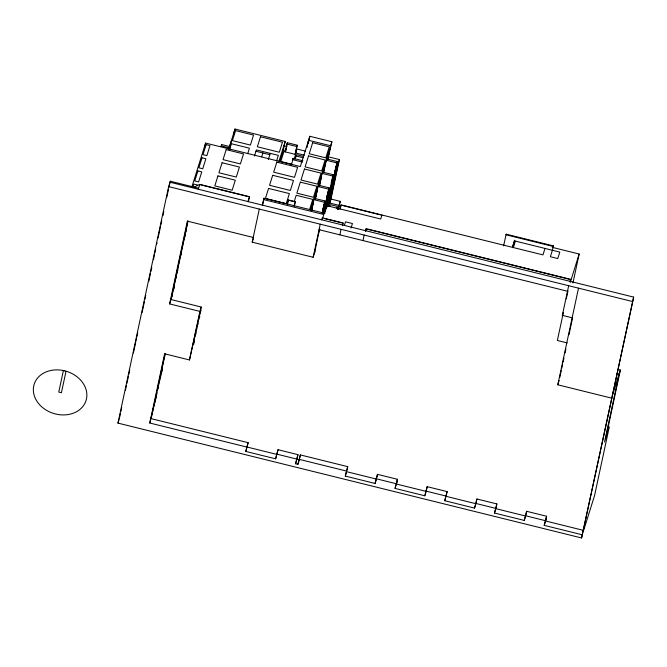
<?xml version="1.0" encoding="UTF-8"?>
<svg xmlns="http://www.w3.org/2000/svg" width="667" height="667" viewBox="0 0 667 667"><rect width="100%" height="100%" fill="white"/><g stroke="black" fill="none" stroke-linecap="round" stroke-linejoin="round"><path stroke-width="1" d="M63.39 370.577L58.779 392.079L61.414 392.73L66.025 371.236M170.01 182.233L633.65 297.098L581.591 537.969L117.959 423.103L168.643 186.618L170.327 181.232L198.608 188.244M119.326 418.726L120.41 413.673M120.844 411.656L121.711 407.612M125.388 390.437L126.472 385.384M126.905 383.367L128.423 376.296M128.856 374.27L129.723 370.235M133.4 353.06L135.785 341.946M136.001 340.937L136.435 338.911M136.868 336.885L137.736 332.841M142.071 312.606L144.456 301.476M144.889 299.458L145.756 295.406M148.741 281.507L150.434 273.578M150.859 271.602L151.809 267.634M154.461 254.794L153.41 259.721L153.718 258.721M154.886 252.818L155.728 248.883M158.087 237.894L160.464 226.78M160.897 224.762L161.764 220.719M162.956 215.633L163.824 211.589M166.75 197.44L168.493 189.328M168.926 187.302L170.327 181.232M169.626 303.91L171.002 299.533L201.259 307.028L199.883 311.406L169.626 303.91L187.369 221.144L253.21 237.452M171.002 299.533L187.877 220.802M171.903 296.331L180.39 256.737M180.724 255.169L184.384 238.086M184.576 237.194L187.744 222.428M173.628 289.495L174.487 285.501M204.786 146.865L205.594 143.08L300.35 166.558L309.838 136.285L331.883 141.746L327.639 160.08M165.116 353.493L151.151 418.643L248.157 442.671L246.79 447.048L149.783 423.02L164.616 353.81L189.478 359.963L201.259 307.028M154.836 402.093L149.783 423.02M164.24 358.212L161.122 372.77L162.289 369.034M221.202 146.573L221.627 144.564L230.215 146.69M229.448 148.257L230.298 144.289M230.215 146.123L231.282 141.162M233.567 135.118L234.417 131.157M234.192 132.816L235.001 129.031L285.193 141.462L283.367 149.983L279.706 161.656M189.478 359.963L199.883 311.406M193.58 344.689L194.43 340.712M248.382 201.751L249.466 196.682L199.817 184.384L194.189 187.11M315.099 251.009L313.14 257.279L252.201 242.179L259.296 209.071M262.289 205.619L263.999 198.232L324.937 213.332M262.49 205.286L263.999 198.232M304.36 155.178L295.514 152.985L297.182 145.181L287.352 142.746L285.268 151.884L286.435 148.149M287.352 142.746L285.684 150.55L282.65 149.8M291.396 165.508L293.071 158.321L302.901 160.755M295.097 154.319L297.182 145.181M295.965 152.735L296.765 148.983L305.611 151.176M287.519 204.002L288.386 199.958L295.323 201.684L294.239 206.728M307.037 147.499L308.588 140.287L330.632 145.748L327.605 159.88M308.296 143.488L309.838 136.285M296.948 459.38L299.258 459.955L297.882 464.332L295.573 463.765L297.957 454.652L278.014 449.708L275.621 458.821L245.848 451.442L246.79 447.048M245.848 451.442L248.157 442.671M311.506 210.097L313.748 199.625L324.537 202.301L324.954 200.967L314.165 198.291M311.572 210.397L313.515 201.317M311.547 210.88L313.623 201.192M315.199 198.899L317.859 186.493L328.656 189.161L329.073 187.827L318.284 185.159M315.249 199.283L317.634 188.186M315.458 198.716L317.734 188.061M319.368 186.143L321.978 173.353L332.775 176.03L333.192 174.696L322.394 172.019M319.568 185.576L321.644 175.888M323.437 172.628L326.096 160.222L336.885 162.89L337.31 161.556L326.513 158.888M323.687 172.445L326.18 160.822M327.555 159.496L330.04 147.874L326.597 158.879M322.161 213.398L324.537 202.301M322.361 213.073L324.954 200.967M313.14 257.279L320.235 224.17M314.507 252.901L319.593 229.173M323.553 212.981L325.246 205.086M328.656 189.161L325.413 204.302L324.445 204.06L322.453 210.43M325.829 202.968L329.073 187.827M323.895 212.823L326.221 201.959M324.921 212.681L329.356 191.954M333.192 174.696L329.531 191.162L328.564 190.929L326.572 197.299M325.563 210.439L326.597 205.611L380.699 219.009L381.958 215.007M326.105 208.571L330.34 188.828M327.472 206.82L328.439 202.309M333.475 178.814L327.013 206.862M336.885 162.89L333.642 178.031L332.683 177.789L331.257 182.341M334.067 176.697L337.31 161.556M329.59 198.391L334.459 175.688M332.558 189.17L327.872 206.395L332.725 188.386L337.594 165.683M338.244 163.24L329.715 203.051L338.969 205.344L338.119 209.313M328.789 206.011L330.974 199.049L339.436 159.555L328.639 156.878M275.621 458.821L278.014 449.708M337.977 209.363L338.377 207.47M338.519 209.28L340.22 201.342L330.974 199.049M340.237 208.879L341.095 204.886L512.398 247.324L514.616 240.253M339.862 234.842L341.045 229.331M342.454 225.704L343.046 222.945L322.228 217.792L321.602 219.793M295.573 463.765L297.957 454.652M297.882 464.332L300.342 454.911L347.757 466.658L345.298 476.08L375.079 483.458L376.446 479.081L346.673 471.702M299.475 458.946L300.342 454.911M362.998 240.579L364.174 235.059M365.583 231.441L366.175 228.681L570.677 279.34L570.085 282.099M345.298 476.08L347.757 466.658M375.079 483.458L377.464 474.354L397.415 479.29L396.398 484.025L426.18 491.396L427.188 486.668L447.14 491.612L444.756 500.717L474.529 508.096L475.904 503.718L446.123 496.34M376.655 478.131L377.464 474.354M425.905 492.279L424.804 495.781L395.031 488.402L397.415 479.29M424.804 495.781L427.188 486.668M444.756 500.717L447.14 491.612M503.61 245.873L506.178 234.175L553.393 245.873L552.393 250.267M513.073 247.165L514.424 240.862L559.796 252.101L557.77 258.563L550.367 256.728L552.584 249.658M474.529 508.096L476.922 498.991L496.865 503.935L495.856 508.663L525.629 516.041L526.647 511.306L546.59 516.25L545.581 520.977L583.642 530.415L594.564 495.573L609.296 426.847L604.552 441.988L619.109 374.045L617.117 373.545M476.105 502.776L476.922 498.991M525.354 516.917L524.262 520.418L494.48 513.04L496.865 503.935M572.153 317.792L562.323 315.358L568.676 285.718M563.256 313.015L557.379 340.462L567.208 342.896M566.275 298.924L568.001 290.879M572.953 282.95L579.156 254.019L552.201 247.34M524.262 520.418L526.647 511.306M611.564 398.124L557.787 384.801L578.506 288.152M559.813 377.38L561.339 370.268M561.772 368.251L562.64 364.182M563.073 362.173L563.948 358.087M565.032 353.043L565.908 348.949M568.951 334.767L572.653 317.475M582.274 534.792L544.205 525.363L546.59 516.25M581.591 537.969L633.65 297.098M605.803 437.977L620.368 370.035L618.376 369.543M156.787 243.955L157.095 242.955M191.929 186.702L205.594 143.08M117.959 423.103L119.051 419.601M192.938 186.793L193.797 184.067L197.649 185.017M198.291 189.245L199.817 184.384M185.601 232.408L186.435 229.74M184.667 237.194L185.226 235.418M180.665 255.853L181.224 254.069M177.339 271.394L177.889 269.61M176.788 273.512L177.689 270.644M175.579 279.19L176.413 276.522M173.303 289.778L173.862 287.994M171.227 298.799L171.686 297.34M171.961 296.456L172.52 294.672M221.627 144.564L221.211 145.898L229.798 148.024M228.598 149.466L235.001 129.031M164.449 357.237L165.032 355.369M229.44 150.108L231.432 143.739L249.433 148.199L247.724 153.66M162.465 369.068L157.27 390.737L158.463 386.927M155.628 397.749L157.179 392.821M154.419 403.427L156.328 397.324M199.525 315.107L201.067 310.188M198.332 320.877L199.825 316.133M196.798 327.839L198.341 322.911M196.065 331.249L196.998 328.289M194.739 337.452L196.281 332.533M193.405 343.663L194.33 340.704M254.469 156.011L256.378 149.917L278.347 155.361L276.638 160.822M261.706 156.778L262.898 152.976M247.949 201.542L249.466 196.682M268.326 159.513L270.252 153.36M252.201 242.179L253.568 237.802M278.789 161.898L285.193 141.462M293.071 158.321L292.646 159.655L302.476 162.089M295.514 152.985L296.765 148.983M294.147 158.988L295.573 154.444L283.917 151.551L280.782 161.564L291.471 164.207M295.223 158.871L296.54 154.677L303.477 156.403M287.127 203.969L288.386 199.958M308.104 142.538L309.355 138.536M294.197 201.701L296.206 195.281L312.781 199.383L309.621 209.48M294.072 205.686L295.323 201.684M310.355 210.447L331.883 141.746M310.413 210.505L313.573 200.417M314.24 198.291L317.692 187.277M318.359 185.151L321.811 174.145M322.478 172.019L325.93 161.005M334.517 171.936L336.802 164.657M322.678 213.282L339.436 159.555M322.278 219.401L326.597 205.611M318.984 232.008L319.835 229.306M329.882 206.495L330.457 204.677L337.394 206.395L336.818 208.212M337.735 209.288L340.22 201.342M339.837 208.888L341.095 204.886M342.421 224.946L343.046 222.945M344.38 225.421L345.506 221.819L352.443 223.537L351.034 228.039M365.549 230.682L366.175 228.681M395.031 488.402L397.015 482.049M506.178 234.175L505.986 234.784L553.201 246.482L553.393 245.873M512.414 247.665L514.157 242.121M515.391 241.104L513.365 247.565L542.971 254.894L544.989 248.432M494.48 513.04L496.473 506.695M570.043 281.341L570.677 279.34M570.377 282.033L579.156 254.019M562.323 315.358L563.148 312.731M557.787 384.801L559.163 380.423M544.205 525.363L546.198 519.009M612.94 393.747L620.368 370.035M286.935 144.08L296.765 146.515M283.909 145.798L286.935 146.548M336.218 163.073L338.177 163.557M296.123 156.011L303.06 157.737M255.953 151.251L269.835 154.694M342.68 205.528L380.457 214.882M289.97 200.6L293.822 201.559M263.582 199.566L323.52 214.424M200.492 184.801L246.957 196.315M324.804 218.676L341.546 222.828M367.759 229.323L569.176 279.223M168.643 186.618L632.274 301.476M319.051 229.69L567.492 291.237M298.966 459.288L346.381 471.035M276.638 454.094L296.59 459.029M376.096 478.731L396.04 483.675M425.821 491.045L445.764 495.99M475.546 503.368L495.498 508.312M525.271 515.691L545.222 520.627M247.215 447.065L276.997 454.444M197.907 170.927L194.772 180.94L198.624 181.891L201.767 171.886L197.907 170.927M202.026 157.796L198.891 167.801L202.743 168.759L205.878 158.746L202.026 157.796M206.145 144.656L203.01 154.669L206.862 155.619L209.997 145.614L206.145 144.656M217.951 175.896L214.816 185.901L232.166 190.203L235.301 180.19L217.951 175.896M222.069 162.756L218.934 172.77L236.285 177.063L239.42 167.058L222.069 162.756M226.188 149.625L223.053 159.63L240.395 163.932L243.53 153.919L226.188 149.625M235.551 130.607L232.416 140.612L250.417 145.072L253.552 135.067L235.551 130.607M260.489 136.785L257.354 146.79L279.323 152.234L282.466 142.229L260.489 136.785M268.576 188.436L265.433 198.441L286.251 203.602L289.386 193.588L268.576 188.436M272.686 175.296L269.551 185.309L290.37 190.462L293.505 180.457L272.686 175.296M276.805 162.164L273.67 172.169L294.489 177.33L297.624 167.317L276.805 162.164M300.325 182.141L296.873 193.155L313.448 197.265L316.9 186.251L300.325 182.141M304.444 169.009L300.992 180.023L317.567 184.125L321.019 173.12L304.444 169.009M308.554 155.878L305.102 166.883L321.677 170.994L325.129 159.98L308.554 155.878M312.673 142.738L309.221 153.752L325.796 157.854L329.248 146.848L312.673 142.738M64.716 370.835L61.239 370.168A27.189 22.028 17.4 0 0 35.376 398.482A27.189 22.028 17.4 0 0 79.848 409.505A27.189 22.028 17.4 0 0 68.126 371.869L64.716 370.835"/></g></svg>
